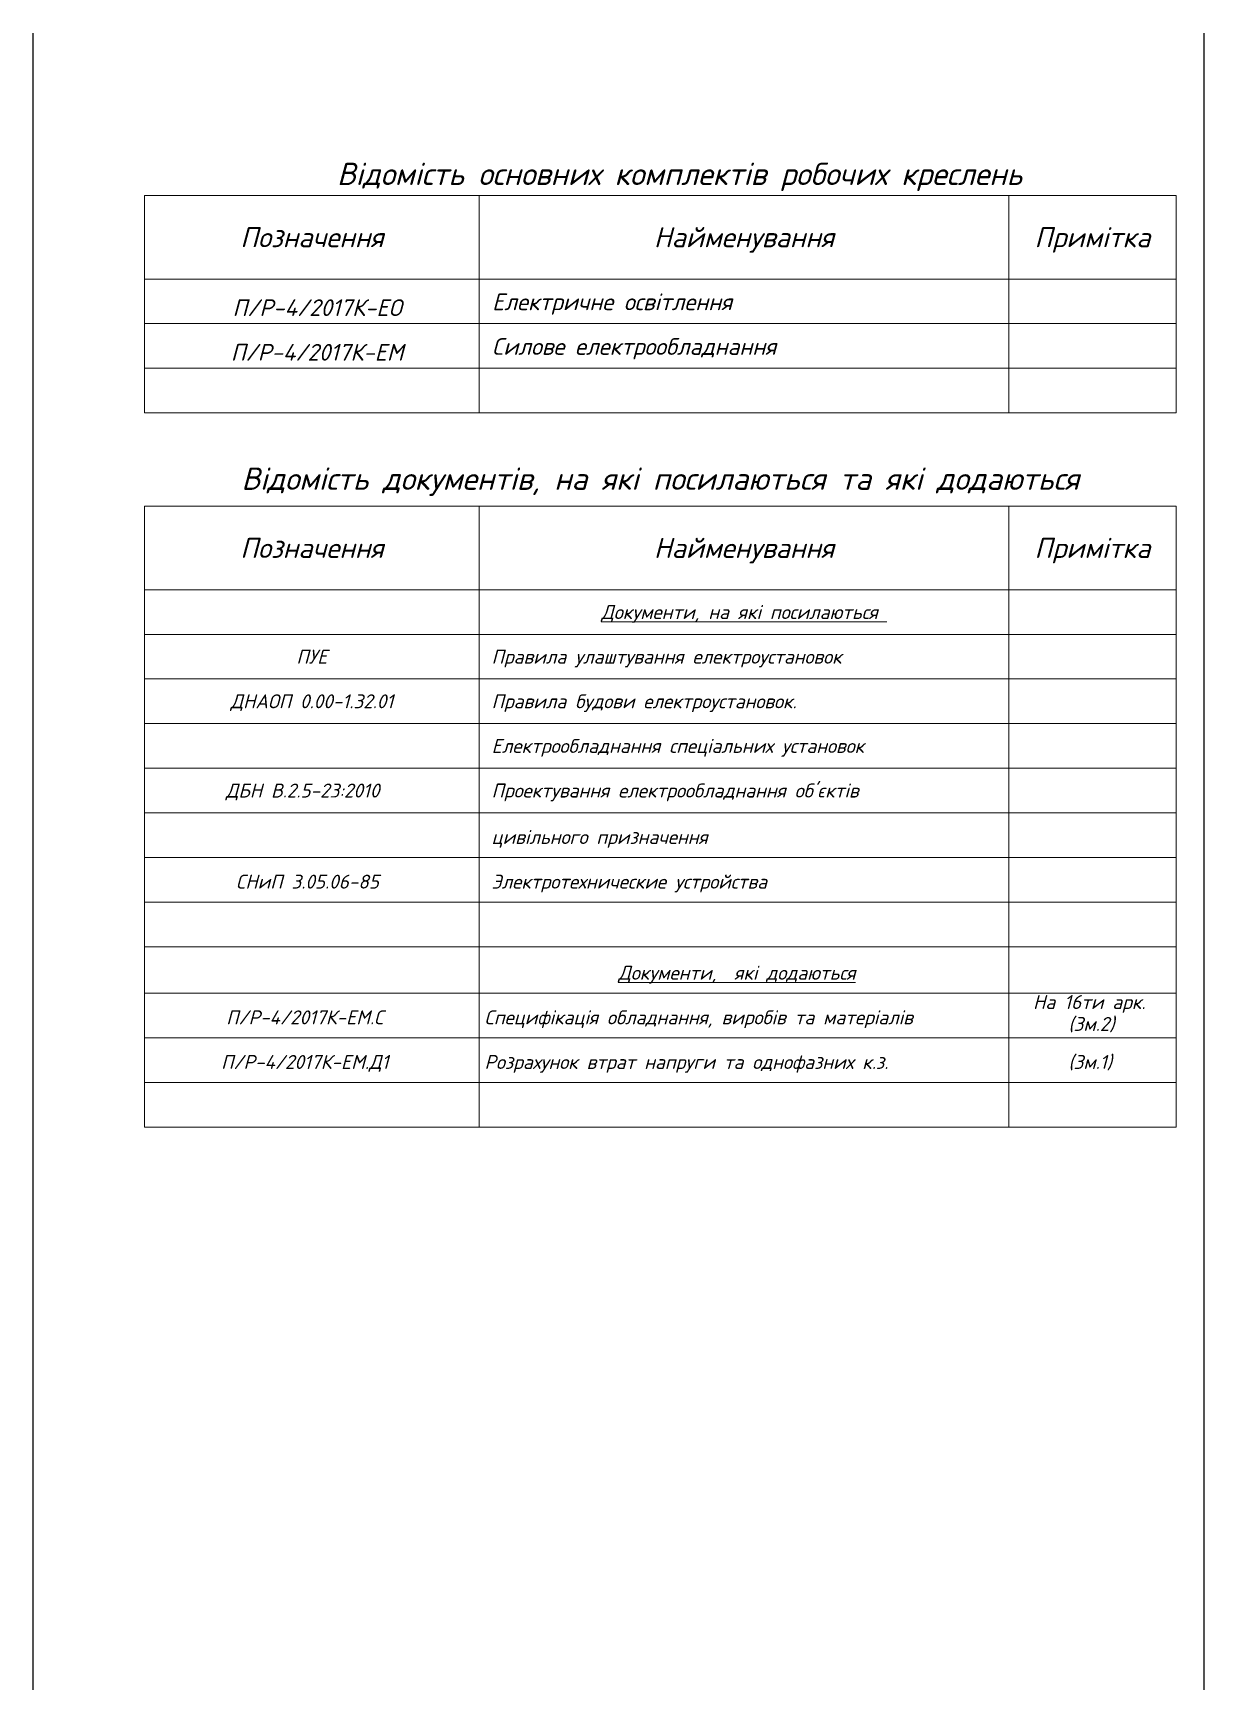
# Model space of a CAD drawing. Header units: millimetres. Extents: x 1149 to 1798, y -1051 to -89.
# Drawn here: x 1149 to 1359, y -1051 to -754 of the extents above; entities that cross this region are included whole.
import ezdxf
from ezdxf.enums import TextEntityAlignment as Align

# ---------------------------------------------------------------- set-up
doc = ezdxf.new("R2010")
doc.units = ezdxf.units.MM
doc.styles.add('GOST 2.304', font='isocpeui.ttf', dxfattribs={"height": 2.5})

msp = doc.modelspace()

# ---------------------------------------------------------------- linework, layer by layer
at = {"color": 0, "lineweight": 18, "ltscale": 0.1}
for p, q in [((1168.98, -783.12), (1168.98, -822.12)), ((1353.98, -783.12), (1168.98, -783.12)), ((1228.98, -783.12), (1228.98, -798.12)), ((1323.98, -783.12), (1323.98, -822.12)), ((1353.98, -822.12), (1353.98, -783.12)), ((1353.98, -798.12), (1168.98, -798.12)), ((1228.98, -798.12), (1228.98, -822.12)), ((1353.98, -806.12), (1168.98, -806.12)), ((1353.98, -814.12), (1168.98, -814.12)), ((1353.98, -822.12), (1168.98, -822.12)), ((1168.98, -838.82), (1353.98, -838.82)), ((1168.98, -838.82), (1168.98, -950.15)), ((1228.98, -950.15), (1228.98, -838.82)), ((1323.98, -950.15), (1323.98, -838.82)), ((1353.98, -950.15), (1353.98, -838.82)), ((1168.98, -853.82), (1353.98, -853.82)), ((1168.98, -861.82), (1353.98, -861.82)), ((1168.98, -869.82), (1353.98, -869.82)), ((1168.98, -877.82), (1353.98, -877.82)), ((1168.98, -885.82), (1353.98, -885.82)), ((1168.98, -893.82), (1353.98, -893.82)), ((1168.98, -901.82), (1353.98, -901.82)), ((1168.98, -909.82), (1353.98, -909.82)), ((1168.98, -917.82), (1353.98, -917.82)), ((1168.98, -926.15), (1353.98, -926.15)), ((1168.98, -934.15), (1353.98, -934.15)), ((1168.98, -942.15), (1353.98, -942.15)), ((1168.98, -950.15), (1353.98, -950.15))]:
    msp.add_line(p, q, dxfattribs=at)
at = {"layer": 'Defpoints', "color": 4}
for p, q in [((1148.98, -1051.04), (1148.98, -754.04)), ((1358.98, -754.04), (1358.98, -1051.04))]:
    msp.add_line(p, q, dxfattribs=at)

# ---------------------------------------------------------------- texts
at = {"color": 0, "lineweight": 18, "ltscale": 0.1, "style": 'GOST 2.304'}
msp.add_text('Відомість основних комплектів робочих креслень', height=4, dxfattribs=at).set_placement((1264.94, -777.27), align=Align.TOP_CENTER)
for s, height, p in [('Позначення', 3.6, (1198.98, -790.62)), ('Найменування', 3.6, (1276.48, -790.62)), ('Примітка', 3.6, (1338.98, -790.62)), ('Позначення', 3.6, (1198.98, -846.32)), ('Найменування', 3.6, (1276.48, -846.32)), ('Примітка', 3.6, (1338.98, -846.32)), ('%%uДокументи, на які посилаються ', 2.5, (1276.48, -857.82)), ('ПУЕ', 2.5, (1198.98, -865.82)), ('ДНАОП 0.00-1.32.01', 2.5, (1198.98, -873.82)), ('ДБН В.2.5-23:2010', 2.5, (1197.32, -889.82)), ('СНиП 3.05.06-85 ', 2.5, (1198.98, -906.15)), ('%%uДокументи,  які додаються', 2.5, (1275.21, -922.48))]:
    msp.add_text(s, height=height, dxfattribs=at).set_placement(p, align=Align.MIDDLE_CENTER)
at = {"lineweight": 18, "ltscale": 0.1, "style": 'GOST 2.304'}
for s, height, p in [('П/Р-4/2017К-ЕО', 3, (1199.91, -803.25)), ('П/Р-4/2017К-ЕМ', 3, (1199.91, -811.25)), ('П/Р-4/2017К-ЕМ.С', 2.5, (1197.71, -930.48)), ('П/Р-4/2017К-ЕМ.Д1', 2.5, (1197.71, -938.48))]:
    msp.add_text(s, height=height, dxfattribs=at).set_placement(p, align=Align.MIDDLE_CENTER)
at = {"color": 0, "lineweight": 18, "ltscale": 0.1, "style": 'GOST 2.304'}
for s, height, p in [('Електричне освітлення', 3, (1231.29, -802.21)), ('Силове електрообладнання', 3, (1231.29, -810.21)), ('Правила улаштування електроустановок', 2.5, (1231.21, -865.82)), ('Правила будови електроустановок.', 2.5, (1231.21, -873.82)), ('Електрообладнання спеціальних установок', 2.5, (1231.21, -881.82)), ("Проектування електрообладнання об'єктів", 2.5, (1231.21, -889.82)), ('цивільного призначення', 2.5, (1231.21, -898.15)), ('Электротехнические устройства ', 2.5, (1231.21, -906.15)), ('На 16ти арк.', 2.5, (1328.33, -927.73)), ('Специфікація обладнання, виробів та матеріалів ', 2.5, (1229.94, -930.48)), ('(Зм.2)', 2.5, (1334.67, -931.66)), ('Розрахунок втрат напруги та однофазних к.з.', 2.5, (1229.94, -938.48)), ('(Зм.1)', 2.5, (1334.67, -938.48))]:
    msp.add_text(s, height=height, dxfattribs=at).set_placement(p, align=Align.MIDDLE_LEFT)
msp.add_text('Відомість документів, на які посилаються та які додаються', height=4, dxfattribs=at).set_placement((1261.48, -835.91), align=Align.CENTER)

doc.saveas('drawing.dxf')
